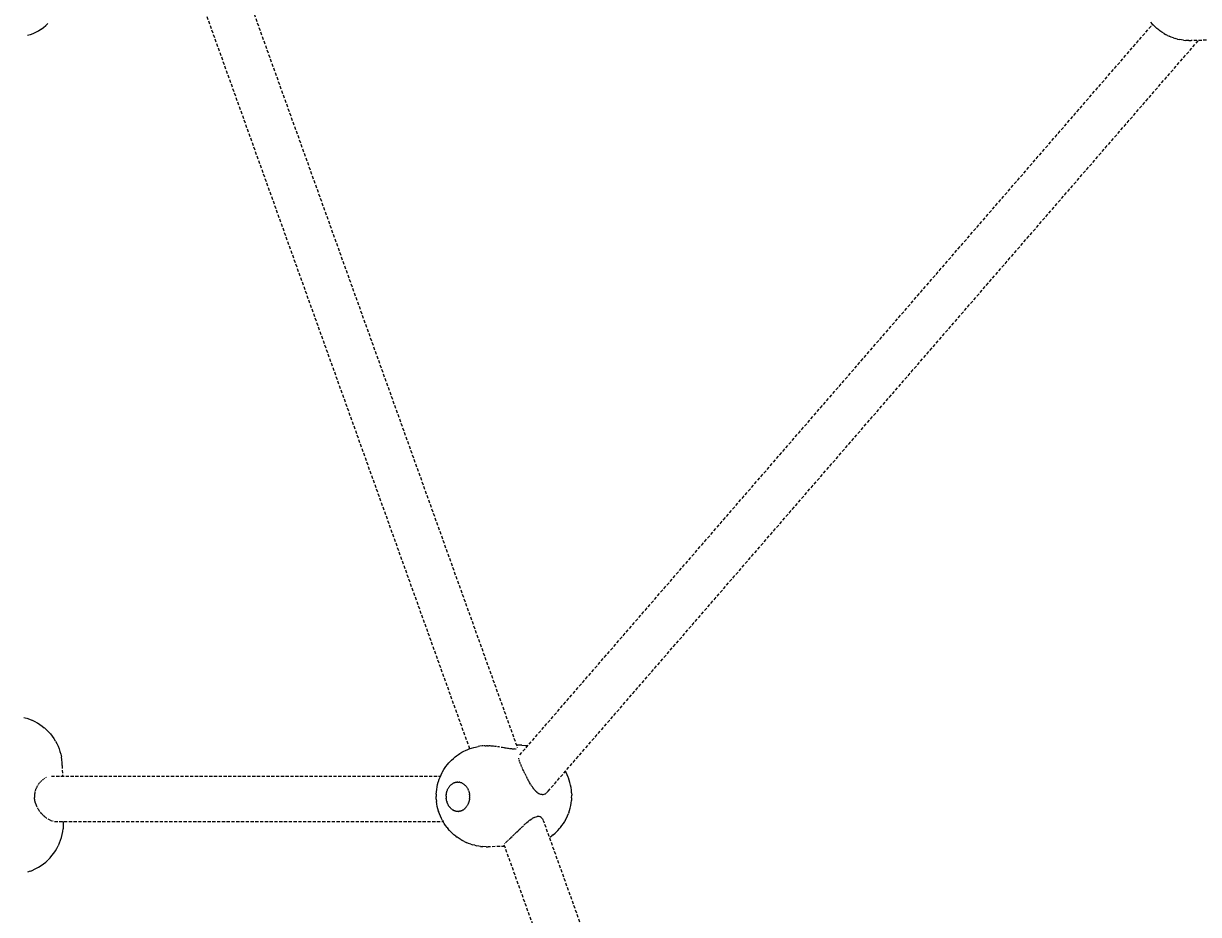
# Model space of a CAD drawing. Header units: millimetres. Extents: x -4710 to 4801, y -2494 to 3533.
# Drawn here: x -721.3 to -253.1, y 160.7 to 515.8 of the extents above; entities that cross this region are included whole.
import ezdxf

# ---------------------------------------------------------------- set-up
doc = ezdxf.new("R2010")
doc.units = ezdxf.units.MM
doc.linetypes.add('HIDDEN', pattern=[1.905, 1.27, -0.635])
for name, color, linetype in [('DIKOM_ОБЪЕКТ', 7, 'Continuous'), ('DIKOM_РАЗМЕР_ЗОНА', 7, 'Continuous'), ('DIKOM_РАЗМЕР_ОБЪЕКТА', 7, 'Continuous')]:
    doc.layers.add(name, color=color, linetype=linetype)
doc.styles.add('style1', font='arialbd.ttf', dxfattribs={"width": 0.8})
doc.dimstyles.new('1-50', dxfattribs={"dimtxt": 300, "dimasz": 200, "dimexe": 100, "dimexo": 0, "dimgap": 100, "dimtad": 1, "dimtxsty": 'style1', "dimcen": 200, "dimclrd": 7, "dimclre": 7, "dimclrt": 7, "dimadec": 1, "dimazin": 2, "dimtfac": 1, "dimtmove": 0, "dimatfit": 2, "dimfxl": 0, "dimlwd": 25, "dimlwe": 18, "dimarcsym": 0})

# ---------------------------------------------------------------- blocks, each defined once
blk = doc.blocks.new('*D0')
at = {"layer": 'Defpoints', "color": 0, "transparency": 16777216}
for p in [(-2049.22, 763.91), (3285.36, 750.08), (3285.36, -900.83)]:
    blk.add_point(p, dxfattribs=at)
at = {"layer": 'DIKOM_РАЗМЕР_ОБЪЕКТА', "color": 7, "lineweight": 18, "transparency": 16777216}
for p, q in [((-2049.22, 763.91), (-2049.22, -1000.83)), ((3285.36, 750.08), (3285.36, -1000.83))]:
    blk.add_line(p, q, dxfattribs=at)
at = {"layer": 'DIKOM_РАЗМЕР_ОБЪЕКТА', "color": 7, "lineweight": 25, "transparency": 16777216}
blk.add_line((-1849.22, -900.83), (3085.36, -900.83), dxfattribs=at)
at = {"layer": 'DIKOM_РАЗМЕР_ОБЪЕКТА', "color": 7, "transparency": 16777216}
for points in [[(-1849.22, -867.5), (-1849.22, -934.17), (-2049.22, -900.83)], [(3085.36, -867.5), (3085.36, -934.17), (3285.36, -900.83)]]:
    blk.add_solid(points, dxfattribs=at)
at = {"layer": 'DIKOM_РАЗМЕР_ОБЪЕКТА', "color": 7, "transparency": 16777216, "insert": (618.07, -647.56), "char_height": 300, "attachment_point": 5, "style": 'style1'}
blk.add_mtext('{\\fArial|b0|i0|c204|p34;5335}', dxfattribs=at)
blk = doc.blocks.new('*D1')
at = {"layer": 'Defpoints', "color": 0, "transparency": 16777216}
for p in [(-701.85, 2135.95), (-2165.86, -628.42), (-722.47, -628.42)]:
    blk.add_point(p, dxfattribs=at)
at = {"layer": 'DIKOM_РАЗМЕР_ОБЪЕКТА', "color": 7, "lineweight": 18, "transparency": 16777216}
for p, q in [((-701.85, 2135.95), (-2265.86, 2135.95)), ((-722.47, -628.42), (-2265.86, -628.42))]:
    blk.add_line(p, q, dxfattribs=at)
at = {"layer": 'DIKOM_РАЗМЕР_ОБЪЕКТА', "color": 7, "lineweight": 25, "transparency": 16777216}
blk.add_line((-2165.86, 1935.95), (-2165.86, -428.42), dxfattribs=at)
at = {"layer": 'DIKOM_РАЗМЕР_ОБЪЕКТА', "color": 7, "transparency": 16777216}
for points in [[(-2199.2, 1935.95), (-2132.53, 1935.95), (-2165.86, 2135.95)], [(-2199.2, -428.42), (-2132.53, -428.42), (-2165.86, -628.42)]]:
    blk.add_solid(points, dxfattribs=at)
at = {"layer": 'DIKOM_РАЗМЕР_ОБЪЕКТА', "color": 7, "transparency": 16777216, "insert": (-2419.04, 753.76), "char_height": 300, "attachment_point": 5, "rotation": 90, "style": 'style1'}
blk.add_mtext('{\\fArial|b0|i0|c204|p34;2750}', dxfattribs=at)
blk = doc.blocks.new('*D2')
at = {"layer": 'Defpoints', "color": 0, "transparency": 16777216}
for p in [(-3555.27, 756.28), (4801.28, 756.28), (4801.28, -2394.45)]:
    blk.add_point(p, dxfattribs=at)
at = {"layer": 'DIKOM_РАЗМЕР_ЗОНА', "color": 7, "lineweight": 18, "transparency": 16777216}
for p, q in [((-3555.27, 756.28), (-3555.27, -2494.45)), ((4801.28, 756.28), (4801.28, -2494.45))]:
    blk.add_line(p, q, dxfattribs=at)
at = {"layer": 'DIKOM_РАЗМЕР_ЗОНА', "color": 7, "lineweight": 25, "transparency": 16777216}
blk.add_line((-3355.27, -2394.45), (4601.28, -2394.45), dxfattribs=at)
at = {"layer": 'DIKOM_РАЗМЕР_ЗОНА', "color": 7, "transparency": 16777216}
for points in [[(-3355.27, -2361.11), (-3355.27, -2427.78), (-3555.27, -2394.45)], [(4601.28, -2361.11), (4601.28, -2427.78), (4801.28, -2394.45)]]:
    blk.add_solid(points, dxfattribs=at)
at = {"layer": 'DIKOM_РАЗМЕР_ЗОНА', "color": 7, "transparency": 16777216, "insert": (709.08, -2141.17), "char_height": 300, "attachment_point": 5, "style": 'style1'}
blk.add_mtext('{\\fArial|b0|i0|c204|p34;8335}', dxfattribs=at)
blk = doc.blocks.new('*D3')
at = {"layer": 'Defpoints', "color": 0, "transparency": 16777216}
for p in [(-715.82, 3533.12), (-4259.83, -2026.25), (-715.82, -2026.25)]:
    blk.add_point(p, dxfattribs=at)
at = {"layer": 'DIKOM_РАЗМЕР_ЗОНА', "color": 7, "lineweight": 18, "transparency": 16777216}
for p, q in [((-715.82, 3533.12), (-4359.83, 3533.12)), ((-715.82, -2026.25), (-4359.83, -2026.25))]:
    blk.add_line(p, q, dxfattribs=at)
at = {"layer": 'DIKOM_РАЗМЕР_ЗОНА', "color": 7, "lineweight": 25, "transparency": 16777216}
blk.add_line((-4259.83, 3333.12), (-4259.83, -1826.25), dxfattribs=at)
at = {"layer": 'DIKOM_РАЗМЕР_ЗОНА', "color": 7, "transparency": 16777216}
for points in [[(-4293.16, 3333.12), (-4226.49, 3333.12), (-4259.83, 3533.12)], [(-4293.16, -1826.25), (-4226.49, -1826.25), (-4259.83, -2026.25)]]:
    blk.add_solid(points, dxfattribs=at)
at = {"layer": 'DIKOM_РАЗМЕР_ЗОНА', "color": 7, "transparency": 16777216, "insert": (-4513, 975.17), "char_height": 300, "attachment_point": 5, "rotation": 90, "style": 'style1'}
blk.add_mtext('{\\fArial|b0|i0|c204|p34;5560}', dxfattribs=at)

msp = doc.modelspace()

# ---------------------------------------------------------------- linework, layer by layer
at = {"layer": 'DIKOM_ОБЪЕКТ', "color": 7, "linetype": 'HIDDEN', "lineweight": 15}
for p, q in [((-632.008, 526.78), (-524.573, 227.28)), ((-712.472, 514.939), (-711.624, 515.715)), ((-543.502, 226.746), (-648.174, 518.538)), ((-523.548, 224.273), (-271.418, 515.407)), ((-271.515, 515.507), (-272.156, 516.25)), ((-270.84, 514.814), (-271.515, 515.507)), ((-718.671, 511.308), (-719.738, 510.95)), ((-718.549, 511.354), (-717.511, 511.773)), ((-717.397, 511.826), (-716.371, 512.315)), ((-716.371, 512.315), (-715.376, 512.864)), ((-715.376, 512.864), (-714.415, 513.471)), ((-715.269, 512.931), (-714.298, 513.545)), ((-714.298, 513.545), (-713.364, 514.215)), ((-713.364, 514.215), (-712.472, 514.939)), ((-270.84, 514.814), (-270.448, 514.435)), ((-269.721, 513.775), (-270.448, 514.435)), ((-268.964, 513.172), (-269.721, 513.775)), ((-268.964, 513.172), (-268.492, 512.814)), ((-267.688, 512.255), (-268.492, 512.814)), ((-266.86, 511.758), (-267.688, 512.255)), ((-266.86, 511.758), (-266.316, 511.433)), ((-265.449, 510.99), (-266.316, 511.433)), ((-265.449, 510.99), (-264.859, 510.719)), ((-263.959, 510.336), (-264.859, 510.719)), ((-263.042, 510.022), (-263.959, 510.336)), ((-512.268, 209.804), (-253.133, 509.028)), ((-263.042, 510.022), (-262.402, 509.804)), ((-261.461, 509.556), (-262.402, 509.804)), ((-261.461, 509.556), (-260.794, 509.401)), ((-259.834, 509.222), (-260.794, 509.401)), ((-259.148, 509.133), (-259.834, 509.222)), ((-259.148, 509.133), (-258.178, 509.026)), ((-256.969, 508.977), (-258.178, 509.026)), ((-256.969, 508.977), (-256.047, 508.98)), ((-242.317, 509.203), (-256.047, 508.98)), ((-721.138, 239.241), (-720.118, 238.959)), ((-719.99, 238.918), (-718.968, 238.569)), ((-718.968, 238.569), (-717.967, 238.161)), ((-717.833, 238.106), (-716.843, 237.633)), ((-716.843, 237.633), (-715.881, 237.104)), ((-715.757, 237.033), (-714.817, 236.443)), ((-714.817, 236.443), (-713.911, 235.8)), ((-713.911, 235.8), (-713.044, 235.107)), ((-712.942, 235.017), (-712.109, 234.269)), ((-712.109, 234.269), (-711.32, 233.476)), ((-711.32, 233.476), (-710.578, 232.639)), ((-710.578, 232.639), (-709.884, 231.761)), ((-709.884, 231.761), (-709.241, 230.845)), ((-709.241, 230.845), (-708.651, 229.895)), ((-708.585, 229.775), (-708.047, 228.788)), ((-708.047, 228.788), (-707.567, 227.774)), ((-707.567, 227.774), (-707.144, 226.733)), ((-707.144, 226.733), (-706.781, 225.67)), ((-706.781, 225.67), (-706.479, 224.589)), ((-548.012, 224.466), (-547.489, 224.801)), ((-547.489, 224.801), (-546.653, 225.314)), ((-546.653, 225.314), (-545.793, 225.763)), ((-545.793, 225.763), (-545.207, 226.055)), ((-545.207, 226.055), (-544.313, 226.445)), ((-544.313, 226.445), (-543.688, 226.68)), ((-543.688, 226.68), (-542.765, 227.005)), ((-542.765, 227.005), (-541.828, 227.26)), ((-541.828, 227.26), (-541.164, 227.437)), ((-541.164, 227.437), (-540.208, 227.622)), ((-539.523, 227.734), (-540.208, 227.622)), ((-538.555, 227.847), (-539.523, 227.734)), ((-538.103, 227.875), (-538.555, 227.847)), ((-537.462, 227.905), (-537.903, 227.885)), ((-537.408, 227.906), (-536.95, 227.911)), ((-536.463, 227.911), (-536.779, 227.914)), ((-536.446, 227.91), (-535.983, 227.891)), ((-535.485, 227.87), (-535.837, 227.886)), ((-535.019, 227.83), (-535.385, 227.865)), ((-534.512, 227.782), (-534.982, 227.826)), ((-534.129, 227.748), (-534.477, 227.779)), ((-533.512, 227.666), (-533.999, 227.732)), ((-532.995, 227.599), (-533.48, 227.662)), ((-532.776, 227.572), (-532.995, 227.599)), ((-531.984, 227.444), (-532.478, 227.526)), ((-531.464, 227.362), (-531.957, 227.44)), ((-530.455, 227.187), (-530.948, 227.277)), ((-529.949, 227.099), (-530.435, 227.183)), ((-529.689, 227.058), (-529.949, 227.099)), ((-529.469, 227.022), (-529.689, 227.058)), ((-528.976, 226.934), (-529.358, 227.006)), ((-528.495, 226.853), (-528.961, 226.932)), ((-528.043, 226.785), (-528.495, 226.853)), ((-527.687, 226.738), (-528.032, 226.783)), ((-527.176, 226.682), (-527.588, 226.726)), ((-526.788, 226.65), (-527.175, 226.681)), ((-526.41, 226.626), (-526.777, 226.649)), ((-526.066, 226.619), (-526.404, 226.625)), ((-525.752, 226.63), (-526.06, 226.619)), ((-525.478, 226.659), (-525.752, 226.63)), ((-525.233, 226.701), (-525.033, 226.753)), ((-523.617, 228.146), (-524.876, 228.125)), ((-522.695, 228.149), (-523.617, 228.146)), ((-522.695, 228.149), (-521.469, 228.099)), ((-521.469, 228.099), (-520.46, 227.984)), ((-706.479, 224.589), (-706.237, 223.492)), ((-706.059, 222.384), (-706.237, 223.492)), ((-705.943, 221.266), (-706.059, 222.384)), ((-705.885, 220.12), (-705.943, 221.266)), ((-705.885, 220.12), (-705.805, 215.793)), ((-553.007, 219.614), (-552.415, 220.408)), ((-552.415, 220.408), (-551.786, 221.155)), ((-551.786, 221.155), (-551.122, 221.853)), ((-551.122, 221.853), (-550.737, 222.25)), ((-550.737, 222.25), (-550.02, 222.914)), ((-550.02, 222.914), (-549.273, 223.523)), ((-549.273, 223.523), (-548.806, 223.902)), ((-548.806, 223.902), (-548.012, 224.466)), ((-523.898, 222.749), (-523.921, 222.986)), ((-523.857, 222.503), (-523.897, 222.745)), ((-523.728, 221.966), (-523.797, 222.24)), ((-523.64, 221.68), (-523.727, 221.961)), ((-523.436, 221.075), (-523.539, 221.379)), ((-523.313, 220.759), (-523.433, 221.068)), ((-523.038, 220.08), (-523.178, 220.419)), ((-522.893, 219.755), (-523.035, 220.071)), ((-710.2, 215.793), (-555.192, 215.793)), ((-555.681, 214.564), (-555.331, 215.479)), ((-555.331, 215.479), (-554.937, 216.366)), ((-554.937, 216.366), (-554.501, 217.22)), ((-554.501, 217.22), (-554.314, 217.577)), ((-554.314, 217.577), (-553.82, 218.427)), ((-553.82, 218.427), (-553.286, 219.238)), ((-553.286, 219.238), (-553.007, 219.614)), ((-522.715, 219.338), (-522.866, 219.696)), ((-522.534, 218.943), (-522.71, 219.327)), ((-522.34, 218.527), (-522.436, 218.747)), ((-522.128, 218.077), (-522.328, 218.5)), ((-521.997, 217.82), (-522.128, 218.077)), ((-521.559, 216.917), (-521.905, 217.621)), ((-521.185, 216.163), (-521.469, 216.75)), ((-520.978, 215.781), (-521.173, 216.141)), ((-520.811, 215.44), (-520.939, 215.709)), ((-520.433, 214.733), (-520.8, 215.419)), ((-505.131, 217.302), (-505.382, 217.755)), ((-504.687, 216.382), (-505.131, 217.302)), ((-504.289, 215.43), (-504.687, 216.382)), ((-504.183, 215.17), (-504.289, 215.43)), ((-716.325, 210.836), (-716.398, 210.647)), ((-716.24, 211.031), (-716.325, 210.836)), ((-716.152, 211.224), (-716.237, 211.039)), ((-716.054, 211.421), (-716.152, 211.224)), ((-715.96, 211.603), (-716.054, 211.421)), ((-715.851, 211.796), (-715.96, 211.603)), ((-715.747, 211.973), (-715.851, 211.796)), ((-715.526, 212.332), (-715.633, 212.16)), ((-715.402, 212.515), (-715.526, 212.332)), ((-715.151, 212.858), (-715.285, 212.68)), ((-715.023, 213.016), (-715.151, 212.858)), ((-714.879, 213.188), (-715.023, 213.016)), ((-714.598, 213.506), (-714.744, 213.342)), ((-714.305, 213.809), (-714.448, 213.667)), ((-714.158, 213.949), (-714.304, 213.809)), ((-713.992, 214.099), (-714.158, 213.949)), ((-713.673, 214.37), (-713.837, 214.229)), ((-713.344, 214.62), (-713.518, 214.489)), ((-712.997, 214.849), (-713.18, 214.732)), ((-712.303, 215.251), (-712.49, 215.153)), ((-556.661, 210.56), (-556.504, 211.514)), ((-556.504, 211.514), (-556.301, 212.455)), ((-556.301, 212.455), (-556.053, 213.379)), ((-556.053, 213.379), (-555.985, 213.624)), ((-555.985, 213.624), (-555.681, 214.564)), ((-552.305, 210.524), (-552.201, 210.742)), ((-552.201, 210.742), (-552.089, 210.955)), ((-551.97, 211.161), (-552.089, 210.955)), ((-551.97, 211.161), (-551.843, 211.36)), ((-551.843, 211.36), (-551.71, 211.553)), ((-551.57, 211.737), (-551.71, 211.553)), ((-551.57, 211.737), (-551.424, 211.914)), ((-551.424, 211.914), (-551.272, 212.083)), ((-551.272, 212.083), (-551.114, 212.243)), ((-550.95, 212.395), (-551.114, 212.243)), ((-550.95, 212.395), (-550.781, 212.537)), ((-550.781, 212.537), (-550.607, 212.671)), ((-550.607, 212.671), (-550.428, 212.794)), ((-550.245, 212.908), (-550.428, 212.794)), ((-550.245, 212.908), (-550.058, 213.012)), ((-550.058, 213.012), (-549.868, 213.105)), ((-549.675, 213.188), (-549.868, 213.105)), ((-549.675, 213.188), (-549.479, 213.26)), ((-549.479, 213.26), (-549.281, 213.321)), ((-549.281, 213.321), (-549.081, 213.371)), ((-548.879, 213.411), (-549.081, 213.371)), ((-548.879, 213.411), (-548.675, 213.439)), ((-548.675, 213.439), (-548.472, 213.457)), ((-548.267, 213.463), (-548.472, 213.457)), ((-548.267, 213.463), (-548.063, 213.458)), ((-548.063, 213.458), (-547.859, 213.442)), ((-547.859, 213.442), (-547.655, 213.415)), ((-547.452, 213.377), (-547.655, 213.415)), ((-547.452, 213.377), (-547.251, 213.328)), ((-547.251, 213.328), (-547.052, 213.268)), ((-547.052, 213.268), (-546.856, 213.198)), ((-546.661, 213.117), (-546.856, 213.198)), ((-546.661, 213.117), (-546.47, 213.025)), ((-546.47, 213.025), (-546.281, 212.923)), ((-546.096, 212.81), (-546.281, 212.923)), ((-546.096, 212.81), (-545.915, 212.688)), ((-545.915, 212.688), (-545.739, 212.555)), ((-545.739, 212.555), (-545.567, 212.414)), ((-545.401, 212.264), (-545.567, 212.414)), ((-545.401, 212.264), (-545.241, 212.104)), ((-545.241, 212.104), (-545.086, 211.937)), ((-545.086, 211.937), (-544.937, 211.761)), ((-544.794, 211.577), (-544.937, 211.761)), ((-544.794, 211.577), (-544.657, 211.386)), ((-544.657, 211.386), (-544.528, 211.187)), ((-544.405, 210.982), (-544.528, 211.187)), ((-544.405, 210.982), (-544.29, 210.77)), ((-544.29, 210.77), (-544.182, 210.552)), ((-520.044, 214.009), (-520.379, 214.642)), ((-519.845, 213.671), (-520.034, 213.992)), ((-519.647, 213.307), (-519.776, 213.555)), ((-519.243, 212.618), (-519.637, 213.291)), ((-518.841, 211.952), (-519.133, 212.45)), ((-518.553, 211.522), (-518.832, 211.939)), ((-518.428, 211.337), (-518.553, 211.522)), ((-518.028, 210.761), (-518.42, 211.326)), ((-517.776, 210.449), (-518.02, 210.751)), ((-503.847, 214.225), (-504.183, 215.17)), ((-503.559, 213.256), (-503.847, 214.225)), ((-503.32, 212.267), (-503.559, 213.256)), ((-503.132, 211.262), (-503.32, 212.267)), ((-502.994, 210.245), (-503.132, 211.262)), ((-716.937, 208.049), (-716.947, 207.796)), ((-716.947, 207.796), (-716.942, 207.536)), ((-716.942, 207.536), (-716.937, 207.302)), ((-716.928, 208.274), (-716.937, 208.049)), ((-716.917, 207.063), (-716.937, 207.302)), ((-716.904, 208.518), (-716.928, 208.274)), ((-716.895, 206.792), (-716.917, 207.063)), ((-716.882, 208.737), (-716.904, 208.518)), ((-716.835, 206.419), (-716.895, 206.792)), ((-716.844, 208.972), (-716.881, 208.737)), ((-716.809, 209.185), (-716.844, 208.972)), ((-716.77, 206.007), (-716.835, 206.419)), ((-716.76, 209.41), (-716.809, 209.185)), ((-716.668, 205.604), (-716.77, 206.007)), ((-716.714, 209.616), (-716.76, 209.41)), ((-716.604, 210.033), (-716.657, 209.833)), ((-716.538, 210.245), (-716.604, 210.033)), ((-716.476, 210.439), (-716.538, 210.245)), ((-716.398, 210.647), (-716.476, 210.439)), ((-556.834, 208.622), (-556.85, 207.646)), ((-556.818, 206.671), (-556.85, 207.646)), ((-556.834, 208.622), (-556.771, 209.594)), ((-556.818, 206.671), (-556.739, 205.699)), ((-556.771, 209.594), (-556.661, 210.56)), ((-552.905, 207.858), (-552.908, 207.604)), ((-552.908, 207.604), (-552.901, 207.35)), ((-552.905, 207.858), (-552.894, 208.112)), ((-552.901, 207.35), (-552.886, 207.096)), ((-552.894, 208.112), (-552.874, 208.365)), ((-552.862, 206.843), (-552.886, 207.096)), ((-552.845, 208.616), (-552.874, 208.365)), ((-552.862, 206.843), (-552.829, 206.592)), ((-552.845, 208.616), (-552.807, 208.866)), ((-552.787, 206.343), (-552.829, 206.592)), ((-552.807, 208.866), (-552.761, 209.113)), ((-552.736, 206.095), (-552.787, 206.343)), ((-552.761, 209.113), (-552.706, 209.358)), ((-552.677, 205.851), (-552.736, 206.095)), ((-552.642, 209.6), (-552.706, 209.358)), ((-552.642, 209.6), (-552.57, 209.838)), ((-552.57, 209.838), (-552.49, 210.071)), ((-552.401, 210.3), (-552.49, 210.071)), ((-552.401, 210.3), (-552.305, 210.524)), ((-544.182, 210.552), (-544.082, 210.33)), ((-543.99, 210.101), (-544.082, 210.33)), ((-543.99, 210.101), (-543.906, 209.869)), ((-543.906, 209.869), (-543.83, 209.631)), ((-543.762, 209.39), (-543.83, 209.631)), ((-543.762, 209.39), (-543.704, 209.146)), ((-543.679, 206.127), (-543.734, 205.882)), ((-543.704, 209.146), (-543.653, 208.898)), ((-543.633, 206.375), (-543.679, 206.127)), ((-543.653, 208.898), (-543.612, 208.649)), ((-543.595, 206.625), (-543.633, 206.375)), ((-543.578, 208.397), (-543.612, 208.649)), ((-543.595, 206.625), (-543.566, 206.876)), ((-543.578, 208.397), (-543.554, 208.144)), ((-543.546, 207.129), (-543.566, 206.876)), ((-543.554, 208.144), (-543.539, 207.89)), ((-543.535, 207.382), (-543.546, 207.129)), ((-543.533, 207.636), (-543.539, 207.89)), ((-543.533, 207.636), (-543.535, 207.382)), ((-517.613, 210.247), (-517.776, 210.449)), ((-517.206, 209.775), (-517.575, 210.207)), ((-516.812, 209.393), (-517.2, 209.769)), ((-516.413, 209.08), (-516.785, 209.368)), ((-515.957, 208.78), (-516.365, 209.04)), ((-515.539, 208.594), (-515.952, 208.778)), ((-515.119, 208.486), (-515.534, 208.593)), ((-514.7, 208.453), (-515.114, 208.485)), ((-514.7, 208.453), (-514.29, 208.494)), ((-514.285, 208.495), (-513.871, 208.612)), ((-513.866, 208.614), (-513.455, 208.804)), ((-513.449, 208.807), (-513.043, 209.073)), ((-512.967, 209.136), (-512.651, 209.401)), ((-512.645, 209.406), (-512.273, 209.799)), ((-503.082, 205.114), (-502.961, 206.132)), ((-502.908, 209.219), (-502.994, 210.245)), ((-502.892, 207.159), (-502.961, 206.132)), ((-502.908, 209.219), (-502.874, 208.189)), ((-502.892, 207.159), (-502.874, 208.189)), ((-716.611, 205.381), (-716.668, 205.604)), ((-716.448, 204.848), (-716.578, 205.241)), ((-716.331, 204.496), (-716.448, 204.848)), ((-716.169, 204.114), (-716.331, 204.496)), ((-716.023, 203.774), (-716.169, 204.114)), ((-715.828, 203.404), (-716.023, 203.774)), ((-715.655, 203.076), (-715.753, 203.261)), ((-715.436, 202.715), (-715.556, 202.919)), ((-715.248, 202.398), (-715.436, 202.715)), ((-715.008, 202.05), (-715.248, 202.398)), ((-714.796, 201.746), (-715.008, 202.05)), ((-714.314, 201.13), (-714.532, 201.416)), ((-556.614, 204.734), (-556.739, 205.699)), ((-556.442, 203.781), (-556.614, 204.734)), ((-556.224, 202.841), (-556.442, 203.781)), ((-555.961, 201.92), (-556.224, 202.841)), ((-555.961, 201.92), (-555.89, 201.69)), ((-555.57, 200.752), (-555.89, 201.69)), ((-552.677, 205.851), (-552.61, 205.61)), ((-552.534, 205.373), (-552.61, 205.61)), ((-552.45, 205.139), (-552.534, 205.373)), ((-552.45, 205.139), (-552.358, 204.911)), ((-552.258, 204.688), (-552.358, 204.911)), ((-552.15, 204.471), (-552.258, 204.688)), ((-552.035, 204.259), (-552.15, 204.471)), ((-552.035, 204.259), (-551.912, 204.054)), ((-551.783, 203.855), (-551.912, 204.054)), ((-551.646, 203.664), (-551.783, 203.855)), ((-551.646, 203.664), (-551.504, 203.48)), ((-551.354, 203.304), (-551.504, 203.48)), ((-551.199, 203.136), (-551.354, 203.304)), ((-551.039, 202.977), (-551.199, 203.136)), ((-551.039, 202.977), (-550.873, 202.827)), ((-550.701, 202.685), (-550.873, 202.827)), ((-550.525, 202.554), (-550.701, 202.685)), ((-550.344, 202.431), (-550.525, 202.554)), ((-550.344, 202.431), (-550.159, 202.319)), ((-549.97, 202.216), (-550.159, 202.319)), ((-549.779, 202.124), (-549.97, 202.216)), ((-549.779, 202.124), (-549.584, 202.043)), ((-549.388, 201.972), (-549.584, 202.043)), ((-549.189, 201.913), (-549.388, 201.972)), ((-548.988, 201.864), (-549.189, 201.913)), ((-548.988, 201.864), (-548.785, 201.825)), ((-548.582, 201.799), (-548.785, 201.825)), ((-548.378, 201.782), (-548.582, 201.799)), ((-548.173, 201.778), (-548.378, 201.782)), ((-548.173, 201.778), (-547.968, 201.784)), ((-547.764, 201.801), (-547.968, 201.784)), ((-547.561, 201.83), (-547.764, 201.801)), ((-547.561, 201.83), (-547.359, 201.869)), ((-547.159, 201.92), (-547.359, 201.869)), ((-546.961, 201.981), (-547.159, 201.92)), ((-546.765, 202.053), (-546.961, 201.981)), ((-546.765, 202.053), (-546.572, 202.136)), ((-546.382, 202.229), (-546.572, 202.136)), ((-546.195, 202.333), (-546.382, 202.229)), ((-546.195, 202.333), (-546.012, 202.446)), ((-545.833, 202.57), (-546.012, 202.446)), ((-545.659, 202.703), (-545.833, 202.57)), ((-545.49, 202.846), (-545.659, 202.703)), ((-545.49, 202.846), (-545.326, 202.997)), ((-545.168, 203.158), (-545.326, 202.997)), ((-545.016, 203.326), (-545.168, 203.158)), ((-544.87, 203.503), (-545.016, 203.326)), ((-544.87, 203.503), (-544.73, 203.688)), ((-544.597, 203.881), (-544.73, 203.688)), ((-544.47, 204.08), (-544.597, 203.881)), ((-544.47, 204.08), (-544.351, 204.286)), ((-544.239, 204.499), (-544.351, 204.286)), ((-544.135, 204.717), (-544.239, 204.499)), ((-544.039, 204.941), (-544.135, 204.717)), ((-544.039, 204.941), (-543.95, 205.17)), ((-543.87, 205.403), (-543.95, 205.17)), ((-543.798, 205.641), (-543.87, 205.403)), ((-543.798, 205.641), (-543.734, 205.882)), ((-504.071, 201.199), (-503.75, 202.146)), ((-503.75, 202.146), (-503.478, 203.117)), ((-503.478, 203.117), (-503.255, 204.107)), ((-503.255, 204.107), (-503.082, 205.114)), ((-714.044, 200.825), (-714.313, 201.13)), ((-713.809, 200.561), (-714.044, 200.825)), ((-713.658, 200.415), (-713.809, 200.561)), ((-713.293, 200.046), (-713.526, 200.284)), ((-713.008, 199.793), (-713.293, 200.046)), ((-712.762, 199.578), (-713.008, 199.793)), ((-712.479, 199.351), (-712.676, 199.511)), ((-712.24, 199.158), (-712.479, 199.351)), ((-711.951, 198.96), (-712.239, 199.158)), ((-711.208, 198.483), (-711.439, 198.625)), ((-710.992, 198.377), (-711.208, 198.483)), ((-710.735, 198.242), (-710.936, 198.347)), ((-710.718, 198.233), (-710.46, 198.127)), ((-710.46, 198.127), (-710.239, 198.039)), ((-710.209, 198.03), (-709.996, 197.964)), ((-709.554, 197.856), (-709.793, 197.901)), ((-708.958, 197.792), (-554.172, 197.792)), ((-705.46, 197.261), (-705.476, 196.009)), ((-705.47, 197.792), (-705.46, 197.261)), ((-555.206, 199.839), (-555.57, 200.752)), ((-554.798, 198.955), (-555.206, 199.839)), ((-554.348, 198.103), (-554.798, 198.955)), ((-554.348, 198.103), (-554.156, 197.764)), ((-553.648, 196.917), (-554.156, 197.764)), ((-553.101, 196.109), (-553.648, 196.917)), ((-521.935, 196.245), (-521.354, 196.783)), ((-521.343, 196.793), (-521.092, 197.005)), ((-521.091, 197.006), (-520.933, 197.154)), ((-520.933, 197.154), (-520.769, 197.307)), ((-520.75, 197.324), (-520.185, 197.802)), ((-520.177, 197.81), (-519.922, 198.003)), ((-519.922, 198.003), (-519.668, 198.215)), ((-519.608, 198.265), (-519.071, 198.66)), ((-519.063, 198.665), (-518.538, 198.998)), ((-518.464, 199.038), (-518.023, 199.292)), ((-517.862, 199.365), (-517.534, 199.513)), ((-517.522, 199.518), (-517.061, 199.665)), ((-517.055, 199.667), (-516.617, 199.746)), ((-516.198, 199.758), (-516.611, 199.747)), ((-515.803, 199.701), (-516.188, 199.757)), ((-515.448, 199.582), (-515.798, 199.7)), ((-515.093, 199.386), (-515.43, 199.575)), ((-514.777, 199.121), (-515.085, 199.379)), ((-514.506, 198.816), (-514.757, 199.098)), ((-514.272, 198.45), (-514.416, 198.676)), ((-514.111, 198.097), (-514.266, 198.438)), ((-412.773, -84.38), (-514.074, 198.016)), ((-506.783, 196.106), (-506.203, 196.937)), ((-506.203, 196.937), (-505.666, 197.814)), ((-505.461, 198.159), (-505.666, 197.814)), ((-505.461, 198.159), (-504.985, 199.046)), ((-504.985, 199.046), (-504.555, 199.969)), ((-504.555, 199.969), (-504.173, 200.924)), ((-504.071, 201.199), (-504.173, 200.924)), ((-706.199, 191.431), (-705.918, 192.558)), ((-705.918, 192.558), (-705.703, 193.699)), ((-705.703, 193.699), (-705.556, 194.85)), ((-705.476, 196.009), (-705.556, 194.85)), ((-552.515, 195.344), (-553.101, 196.109)), ((-552.515, 195.344), (-552.211, 194.962)), ((-551.571, 194.219), (-552.211, 194.962)), ((-550.895, 193.525), (-551.571, 194.219)), ((-550.895, 193.525), (-550.504, 193.147)), ((-549.777, 192.487), (-550.504, 193.147)), ((-549.019, 191.884), (-549.777, 192.487)), ((-526.444, 191.923), (-526.078, 192.281)), ((-526.061, 192.297), (-525.685, 192.639)), ((-525.499, 192.828), (-524.95, 193.35)), ((-524.839, 193.451), (-524.374, 193.911)), ((-524.345, 193.939), (-524.006, 194.252)), ((-523.961, 194.298), (-523.772, 194.492)), ((-523.745, 194.517), (-523.163, 195.072)), ((-523.03, 195.198), (-522.568, 195.651)), ((-522.544, 195.674), (-522.134, 196.046)), ((-511.549, 191.476), (-510.73, 192.086)), ((-510.276, 192.436), (-510.73, 192.086)), ((-510.276, 192.436), (-509.506, 193.095)), ((-509.111, 193.478), (-509.506, 193.095)), ((-509.111, 193.478), (-508.395, 194.179)), ((-508.395, 194.179), (-507.715, 194.934)), ((-507.404, 195.321), (-507.715, 194.934)), ((-507.404, 195.321), (-506.783, 196.106)), ((-708.021, 187.028), (-707.488, 188.056)), ((-707.429, 188.176), (-706.955, 189.236)), ((-706.955, 189.236), (-706.545, 190.322)), ((-706.545, 190.322), (-706.199, 191.431)), ((-549.019, 191.884), (-548.547, 191.525)), ((-547.744, 190.967), (-548.547, 191.525)), ((-546.915, 190.469), (-547.744, 190.967)), ((-546.915, 190.469), (-546.371, 190.145)), ((-545.504, 189.702), (-546.371, 190.145)), ((-545.504, 189.702), (-544.914, 189.431)), ((-544.014, 189.048), (-544.914, 189.431)), ((-543.097, 188.733), (-544.014, 189.048)), ((-543.097, 188.733), (-542.457, 188.516)), ((-541.516, 188.267), (-542.457, 188.516)), ((-541.516, 188.267), (-540.849, 188.112)), ((-539.89, 187.934), (-540.849, 188.112)), ((-539.204, 187.845), (-539.89, 187.934)), ((-539.204, 187.845), (-538.233, 187.738)), ((-537.024, 187.689), (-538.233, 187.738)), ((-537.024, 187.689), (-536.102, 187.692)), ((-529.531, 187.799), (-536.102, 187.692)), ((-431.537, -85.373), (-529.752, 188.415)), ((-529.635, 188.841), (-529.491, 189.025)), ((-529.281, 189.261), (-529.034, 189.505)), ((-528.965, 189.569), (-528.731, 189.806)), ((-528.714, 189.821), (-528.465, 190.043)), ((-528.368, 190.143), (-527.995, 190.49)), ((-527.838, 190.626), (-527.563, 190.893)), ((-527.538, 190.916), (-527.185, 191.23)), ((-527.079, 191.338), (-526.607, 191.779)), ((-711.528, 182.451), (-710.722, 183.281)), ((-710.722, 183.281), (-709.965, 184.157)), ((-709.965, 184.157), (-709.261, 185.075)), ((-709.261, 185.075), (-708.612, 186.033)), ((-708.612, 186.033), (-708.021, 187.028)), ((-718.671, 177.952), (-719.738, 177.595)), ((-718.549, 177.998), (-717.51, 178.417)), ((-717.397, 178.471), (-716.371, 178.959)), ((-716.371, 178.959), (-715.376, 179.508)), ((-715.376, 179.508), (-714.298, 180.189)), ((-714.298, 180.189), (-713.364, 180.859)), ((-713.364, 180.859), (-712.472, 181.583)), ((-712.472, 181.583), (-711.624, 182.359))]:
    msp.add_line(p, q, dxfattribs=at)

# ---------------------------------------------------------------- dimensions: what is measured, and where the dimension line sits
at = {"layer": 'DIKOM_РАЗМЕР_ЗОНА'}
dim = msp.add_linear_dim(base=(-4259.828, -2026.253), p1=(-715.817, 3533.12), p2=(-715.817, -2026.253), angle=90, text='{\\fArial|b0|i0|c204|p34;5560}', dimstyle='1-50', dxfattribs=at)
dim.commit()
dim.dimension.update_dxf_attribs({"geometry": '*D3', "text_midpoint": (-4259.828, 975.171), "dimtype": 160})
dim = msp.add_linear_dim(base=(4801.279, -2394.448), p1=(-3555.274, 756.284), p2=(4801.279, 756.284), text='{\\fArial|b0|i0|c204|p34;8335}', dimstyle='1-50', dxfattribs=at)
dim.commit()
dim.dimension.update_dxf_attribs({"geometry": '*D2', "text_midpoint": (709.081, -2394.448), "dimtype": 160})
at = {"layer": 'DIKOM_РАЗМЕР_ОБЪЕКТА'}
dim = msp.add_linear_dim(base=(-2165.864, -628.421), p1=(-701.854, 2135.946), p2=(-722.472, -628.421), angle=90, text='{\\fArial|b0|i0|c204|p34;2750}', dimstyle='1-50', dxfattribs=at)
dim.commit()
dim.dimension.update_dxf_attribs({"geometry": '*D1', "text_midpoint": (-2419.036, 753.762)})
dim = msp.add_linear_dim(base=(3285.358, -900.832), p1=(-2049.224, 763.912), p2=(3285.358, 750.078), text='{\\fArial|b0|i0|c204|p34;5335}', dimstyle='1-50', dxfattribs=at)
dim.commit()
dim.dimension.update_dxf_attribs({"geometry": '*D0', "text_midpoint": (618.067, -900.832), "dimtype": 160})

doc.saveas('drawing.dxf')
